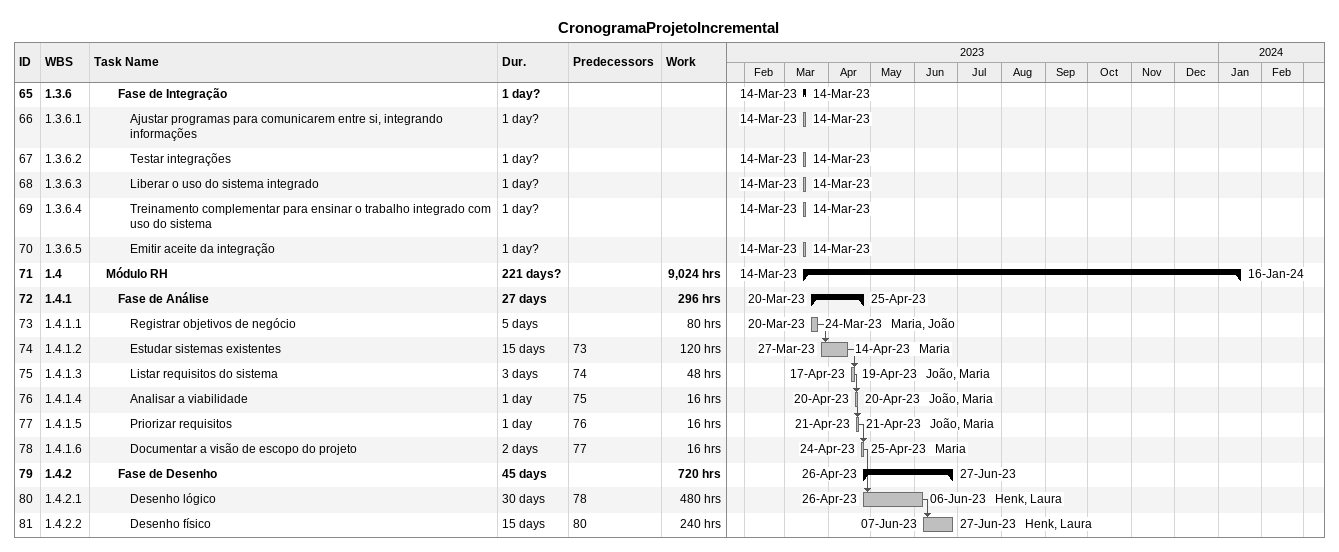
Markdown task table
CronogramaProjetoIncremental

| ID | WBS | Task | Duration | Start | Finish | Predecessors | Resources | Work (h) |
|---|---|---|---|---|---|---|---|---|
| 65 | 1.3.6 | **Fase de Integração** | 1d? | 2023-03-14 | 2023-03-14 |  |  |  |
| 66 | 1.3.6.1 | Ajustar programas para comunicarem entre si, integrando informações | 1d? | 2023-03-14 | 2023-03-14 |  |  |  |
| 67 | 1.3.6.2 | Testar integrações | 1d? | 2023-03-14 | 2023-03-14 |  |  |  |
| 68 | 1.3.6.3 | Liberar o uso do sistema integrado | 1d? | 2023-03-14 | 2023-03-14 |  |  |  |
| 69 | 1.3.6.4 | Treinamento complementar para ensinar o trabalho integrado com uso do sistema | 1d? | 2023-03-14 | 2023-03-14 |  |  |  |
| 70 | 1.3.6.5 | Emitir aceite da integração | 1d? | 2023-03-14 | 2023-03-14 |  |  |  |
| 71 | 1.4 | **Módulo RH** | 221d? | 2023-03-14 | 2024-01-16 |  |  | 9024 |
| 72 | 1.4.1 | **Fase de Análise** | 27d | 2023-03-20 | 2023-04-25 |  |  | 296 |
| 73 | 1.4.1.1 | Registrar objetivos de negócio | 5d | 2023-03-20 | 2023-03-24 |  | Maria, João | 80 |
| 74 | 1.4.1.2 | Estudar sistemas existentes | 15d | 2023-03-27 | 2023-04-14 | 73 | Maria | 120 |
| 75 | 1.4.1.3 | Listar requisitos do sistema | 3d | 2023-04-17 | 2023-04-19 | 74 | João, Maria | 48 |
| 76 | 1.4.1.4 | Analisar a viabilidade | 1d | 2023-04-20 | 2023-04-20 | 75 | João, Maria | 16 |
| 77 | 1.4.1.5 | Priorizar requisitos | 1d | 2023-04-21 | 2023-04-21 | 76 | João, Maria | 16 |
| 78 | 1.4.1.6 | Documentar a visão de escopo do projeto | 2d | 2023-04-24 | 2023-04-25 | 77 | Maria | 16 |
| 79 | 1.4.2 | **Fase de Desenho** | 45d | 2023-04-26 | 2023-06-27 |  |  | 720 |
| 80 | 1.4.2.1 | Desenho lógico | 30d | 2023-04-26 | 2023-06-06 | 78 | Henk, Laura | 480 |
| 81 | 1.4.2.2 | Desenho físico | 15d | 2023-06-07 | 2023-06-27 | 80 | Henk, Laura | 240 |
